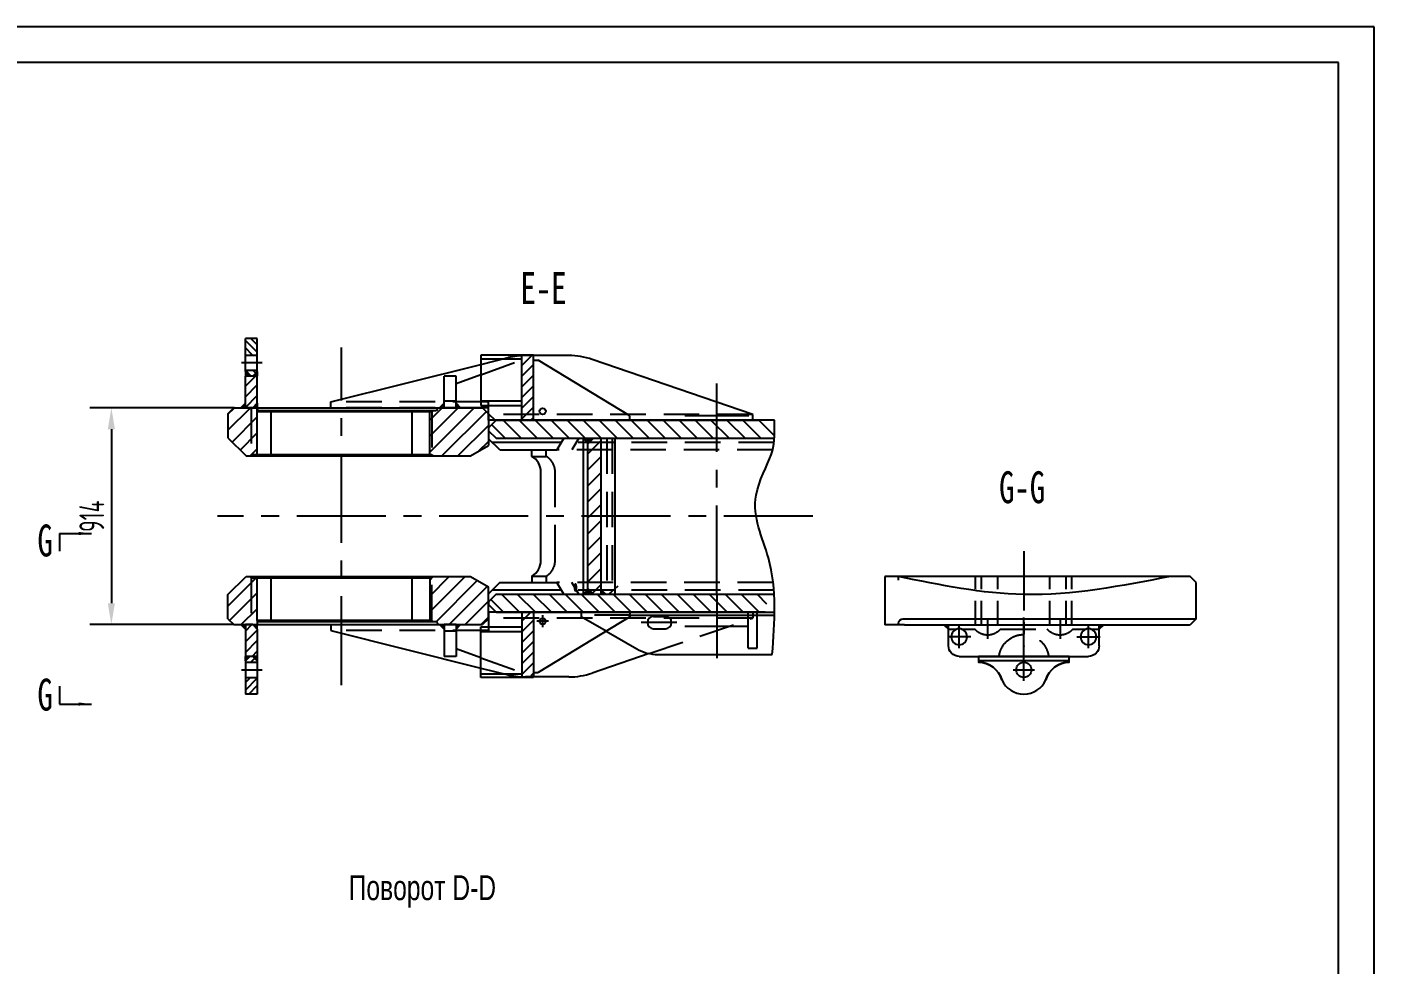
# Model space of a CAD drawing. Header units: millimetres. Extents: x 0 to 12600, y -348 to 8910.
# Drawn here: x 6923 to 12600, y 4960 to 8910 of the extents above; entities that cross this region are included whole.
import ezdxf
from ezdxf.enums import TextEntityAlignment as Align

# ---------------------------------------------------------------- set-up
doc = ezdxf.new("R2010")
doc.units = ezdxf.units.MM
doc.header["$LTSCALE"] = 300
doc.linetypes.add('F', pattern=[0.75, 0.5, -0.25])
doc.linetypes.add('G', pattern=[2, 1.25, -0.25, 0.25, -0.25])
for name, color, linetype in [('01', 7, 'Continuous'), ('02', 1, 'Continuous'), ('04', 2, 'F'), ('05', 4, 'G'), ('08', 1, 'Continuous'), ('11', 3, 'Continuous')]:
    doc.layers.add(name, color=color, linetype=linetype)
doc.styles.get("Standard").update_dxf_attribs({"font": 'isocp', "width": 0.707, "bigfont": 'intecad.shx'})
doc.dimstyles.new('INTE', dxfattribs={"dimscale": 30, "dimtxt": 3.5, "dimasz": 3, "dimexe": 3, "dimexo": 0, "dimgap": 1, "dimtad": 1, "dimdec": 3, "dimdsep": 46, "dimtxsty": 'Standard', "dimcen": 0, "dimclrd": 1, "dimclre": 1, "dimclrt": 3, "dimaunit": 1, "dimadec": 0, "dimazin": 0, "dimtfac": 1, "dimtdec": 3, "dimtmove": 0, "dimatfit": 0, "dimfxl": 1, "dimarcsym": 0})
pattern_1 = [(135, (6822.304, 5386.297), (-33.67596, -33.67596), [])]
pattern_2 = [(45, (6822.304, 5386.297), (-33.67596, 33.67596), [])]
pattern_3 = [(45, (6822.304, 5386.297), (-22.45064, 22.45064), [])]

# ---------------------------------------------------------------- blocks, each defined once
blk = doc.blocks.new('*D195')
at = {"layer": '08', "color": 1, "lineweight": -2}
for p, q in [((7797.7, 7304.6), (7189.1, 7304.6)), ((7279.1, 7214.6), (7279.1, 6480.6)), ((7795.5, 6390.6), (7189.1, 6390.6))]:
    blk.add_line(p, q, dxfattribs=at)
at = {"layer": '08', "color": 1}
for points in [[(7264.1, 7214.6), (7294.1, 7214.6), (7279.1, 7304.6)], [(7264.1, 6480.6), (7294.1, 6480.6), (7279.1, 6390.6)]]:
    blk.add_solid(points, dxfattribs=at)
at = {"layer": 'Defpoints', "color": 0}
for p in [(7797.7, 7304.6), (7279.1, 6390.6), (7795.5, 6390.6)]:
    blk.add_point(p, dxfattribs=at)
at = {"layer": '08', "color": 3, "insert": (7196.6, 6847.6), "char_height": 105, "attachment_point": 5, "rotation": 90}
blk.add_mtext('914', dxfattribs=at)
blk = doc.blocks.new('ereeeree5tturter')
at = {"layer": '02'}
h = blk.add_hatch(dxfattribs=at)
h.set_pattern_fill('ANSI31', color=256, scale=7, style=0)
h.paths.add_polyline_path([(11201.7, 7808), (11251.7, 7808), (11251.7, 7878), (11201.7, 7878)])
h.paths.add_polyline_path([(11201.7, 7744), (11201.7, 7738), (11220.7, 7719), (11232.7, 7719), (11251.7, 7738), (11251.7, 7744)])
for p, q in [((11201.7, 7738), (11201.7, 7878)), ((11201.7, 7878), (11251.7, 7878)), ((11251.7, 7738), (11251.7, 7878)), ((11251.7, 7744), (11201.7, 7744)), ((11201.7, 7738), (11220.7, 7719)), ((11232.7, 7719), (11251.7, 7738)), ((11220.7, 7719), (11232.7, 7719))]:
    blk.add_line(p, q)
at = {"layer": '01', "color": 7, "linetype": 'Continuous'}
blk.add_line((11251.7, 7808), (11201.7, 7808), dxfattribs=at)
at = {"layer": '05', "color": 4, "linetype": 'G'}
blk.add_line((11267.9, 7776), (11181.3, 7776), dxfattribs=at)
blk = doc.blocks.new('eyteyesr')
for p, q in [((2280.6, 2919.2), (2369.1, 2919.2)), ((2369.1, 2284.2), (2369.1, 2919.2)), ((2235.6, 2329.2), (2235.6, 2874.2)), ((2280.6, 2284.2), (2369.1, 2284.2))]:
    blk.add_line(p, q)
for centre in [(2318.1, 2874.2), (2318.1, 2329.2)]:
    blk.add_circle(centre, 33.5)
for centre, start, end in [((2280.6, 2874.2), 90, 180), ((2280.6, 2329.2), 180, 270)]:
    blk.add_arc(centre, 45, start, end)
at = {"layer": '04', "color": 2, "linetype": 'F'}
for p, q in [((2350.1, 2884.1), (2350.1, 2919.2)), ((2350.1, 2807.8), (2350.1, 2864.3)), ((2350.1, 2502.8), (2350.1, 2700.5)), ((2350.1, 2339.1), (2350.1, 2395.5)), ((2350.1, 2284.2), (2350.1, 2319.3))]:
    blk.add_line(p, q, dxfattribs=at)
for centre in [(2395.1, 2754.2), (2395.1, 2449.2)]:
    blk.add_arc(centre, 70, 130.0052, 229.9948, dxfattribs=at)
at = {"layer": '05'}
for p, q in [((2318.1, 2825.7), (2318.1, 2922.7)), ((2269.6, 2874.2), (2366.6, 2874.2)), ((2390, 2754.2), (2310.1, 2754.2)), ((2390, 2449.2), (2310.1, 2449.2)), ((2269.6, 2329.2), (2366.6, 2329.2)), ((2318.1, 2377.7), (2318.1, 2280.7))]:
    blk.add_line(p, q, dxfattribs=at)
at = {"layer": '05', "color": 4, "linetype": 'G'}
blk.add_line((2206.8, 2601.7), (2399.3, 2601.7), dxfattribs=at)
blk = doc.blocks.new('rwrreerrre')
at = {"layer": '02', "linetype": 'Continuous'}
for points in [[(7939.5, 5578.2), (7939.5, 5597.2), (7920.5, 5597.2)], [(8574.5, 5578.2), (8574.5, 5597.2), (8593.5, 5597.2)]]:
    blk.add_hatch(color=1, dxfattribs=at).paths.add_polyline_path(points)
at = {"ltscale": 0.666667}
for p, q in [((7531.1, 5775.2), (7556.1, 5800.2)), ((7556.1, 5800.2), (8843.1, 5800.2)), ((8785.6, 5784.2), (8785.6, 5800.2)), ((8843.1, 5800.2), (8843.1, 5597.2)), ((7531.1, 5622.2), (7531.1, 5775.2)), ((8759.8, 5597.2), (8843.1, 5597.2)), ((8784.8, 5602.2), (8784.8, 5597.2))]:
    blk.add_line(p, q, dxfattribs=at)
blk.add_arc((8764.8, 5602.2), 20, 0, 90, dxfattribs=at)
at = {"layer": '01', "ltscale": 0.666667}
for p, q in [((7531.1, 5622.2), (7556.1, 5597.2)), ((8764.8, 5622.2), (7531.1, 5622.2)), ((8759.8, 5597.2), (7556.1, 5597.2))]:
    blk.add_line(p, q, dxfattribs=at)
at = {"layer": '01', "color": 7, "linetype": 'Continuous'}
blk.add_spline([(7639.9, 5800.2), (8257.1, 5724.2), (8785.6, 5800.2)], degree=3, dxfattribs=at)
at = {"layer": '02', "color": 1, "linetype": 'Continuous'}
for p, q in [((7920.5, 5597.2), (7939.5, 5578.2)), ((8593.5, 5597.2), (8574.5, 5578.2))]:
    blk.add_line(p, q, dxfattribs=at)
at = {"layer": '04', "color": 2, "linetype": 'F', "ltscale": 0.666667}
for p, q in [((8054.1, 5597.2), (8054.1, 5800.2)), ((8079.1, 5597.2), (8079.1, 5800.2)), ((8147.4, 5597.2), (8147.4, 5800.2)), ((8366.8, 5597.2), (8366.8, 5800.2)), ((8435.1, 5597.2), (8435.1, 5800.2)), ((8460.1, 5597.2), (8460.1, 5800.2))]:
    blk.add_line(p, q, dxfattribs=at)
at = {"layer": '04', "color": 2, "linetype": 'F'}
blk.add_arc((8257.1, 5450.7), 105, 7.112, 172.888, dxfattribs=at)
at = {"layer": '05', "color": 4, "linetype": 'G', "ltscale": 0.666667}
blk.add_line((8257.1, 5907.6), (8257.1, 5505.2), dxfattribs=at)
at = {"rotation": 90}
blk.add_blockref('eyteyesr', (10858.7, 3228.1), dxfattribs=at)
blk = doc.blocks.new('*U228')
at = {"layer": '01'}
for points in [[(415, 292), (25, 292)], [(415, 5), (415, 292)]]:
    blk.add_lwpolyline(points, dxfattribs=at)
at = {"layer": '02'}
for points in [[(420, 297), (0, 297)], [(420, 0), (420, 297)]]:
    blk.add_lwpolyline(points, dxfattribs=at)

msp = doc.modelspace()

# ---------------------------------------------------------------- hatches: boundary and pattern name
at = {"layer": '02'}
h = msp.add_hatch(dxfattribs=at)
h.set_pattern_fill('ANSI31', color=256, scale=10, style=0)
h.set_pattern_definition(pattern_3)
h.paths.add_polyline_path([(9058.346, 7525.082), (9024.546, 7525.082, 0.013285722), (9008.346, 7524.6515), (9008.346, 7277.082), (9058.346, 7277.082)])
h.paths.add_polyline_path([(9058.346, 7277.082), (9008.346, 7277.082), (9008.346, 7252.082), (9058.346, 7252.082)])
h.paths.add_polyline_path([(9058.346, 7527.082), (9008.346, 7527.082), (9008.346, 7524.6515, -0.013285722), (9024.546, 7525.082), (9058.346, 7525.082)])
h = msp.add_hatch(color=256, dxfattribs=at)
h.paths.add_polyline_path([(7893.846, 7457.082), (7893.846, 7438.082), (7874.846, 7438.082)])
h.paths.add_polyline_path([(7843.846, 7457.082), (7862.846, 7438.082), (7843.846, 7438.082)])
at = {"layer": '02', "linetype": 'Continuous'}
h = msp.add_hatch(dxfattribs=at)
h.set_pattern_fill('ANSI31', color=1, scale=10, style=0)
h.set_pattern_definition(pattern_3)
h.paths.add_polyline_path([(7843.846, 7304.582), (7874.846, 7304.582), (7893.846, 7323.582), (7893.846, 7438.082), (7843.846, 7438.082)])
for points in [[(7824.846, 7304.582), (7843.846, 7304.582), (7843.846, 7323.582)], [(7893.846, 7304.582), (7893.846, 7323.582), (7874.846, 7304.582)], [(8662.546, 7304.582), (8681.546, 7304.582), (8681.546, 7323.582)], [(8750.546, 7304.582), (8731.546, 7304.582), (8731.546, 7323.582)], [(7824.846, 6390.582), (7843.846, 6390.582), (7843.846, 6371.582)], [(7893.846, 6390.582), (7893.846, 6371.582), (7874.846, 6390.582)], [(8662.546, 6390.582), (8681.546, 6390.582), (8681.546, 6371.582)], [(8750.546, 6390.582), (8731.546, 6390.582), (8731.546, 6371.582)]]:
    msp.add_hatch(color=1, dxfattribs=at).paths.add_polyline_path(points)
at = {"layer": '02'}
h = msp.add_hatch(dxfattribs=at)
h.set_pattern_fill('ANSI31', color=256, scale=15, style=0)
h.set_pattern_definition(pattern_2)
h.paths.add_polyline_path([(7868.846, 7101.582), (7846.546, 7101.582), (7770.546, 7177.582), (7770.546, 7279.582), (7795.546, 7304.582), (7868.846, 7304.582)])
h.paths.add_polyline_path([(7893.846, 7101.582), (7868.846, 7101.582), (7868.846, 7304.582), (7874.846, 7304.582), (7893.846, 7304.582)])
h.paths.add_polyline_path([(8868.546, 7174.082), (8868.546, 7145.4606), (8792.546, 7101.582), (8629.846, 7101.582), (8629.846, 7292.082), (8646.346, 7292.082, 0.414213562), (8652.846, 7298.582), (8652.846, 7304.582), (8843.546, 7304.582), (8868.546, 7279.582), (8868.546, 7252.082)])
h.paths.add_polyline_path([(8629.846, 7101.582), (8620.846, 7101.582), (8620.846, 7292.082), (8629.846, 7292.082)])
h = msp.add_hatch(dxfattribs=at)
h.set_pattern_fill('ANSI31', color=256, scale=15, angle=90, style=0)
h.set_pattern_definition(pattern_1)
h.paths.add_polyline_path([(8900.546, 7252.082), (8868.546, 7220.082), (8868.546, 7208.082), (8900.546, 7176.082), (9830.546, 7176.082), (9830.546, 7222.082, -0.298216627), (9784.7203, 7252.082)])
edge = h.paths.add_edge_path()
edge.add_arc((9830.546, 7272.082), 50, 270, 336.4218215, ccw=False)
edge.add_line((9830.546, 7222.082), (9830.546, 7176.082))
edge.add_line((9830.546, 7176.082), (10032.2576, 7176.082))
edge.add_spline(control_points=[(10032.2576, 7176.082), (10025.4597, 7201.4253), (10017.395, 7226.7536), (10009.3303, 7252.082)], knot_values=[0, 0, 0, 0, 77.178483177, 77.178483177, 77.178483177, 77.178483177], degree=3, periodic=0)
edge.add_line((10009.3303, 7252.082), (9876.3718, 7252.082))
h.paths.add_polyline_path([(9830.546, 7252.082), (9830.546, 7222.082, 0.298216627), (9876.3718, 7252.082)], flags=17)
h.paths.add_polyline_path([(9830.546, 7252.082), (9784.7203, 7252.082, 0.298216627), (9830.546, 7222.082)])
for points in [[(9286.0158, 7159.082), (9286.0158, 7176.082), (9267.0158, 7176.082)], [(9286.0158, 6536.082), (9286.0158, 6519.082), (9267.0158, 6519.082)], [(9342.1191, 6536.082), (9361.1191, 6519.082), (9342.1191, 6519.082)], [(7843.846, 6257.082), (7862.846, 6257.082), (7843.846, 6238.082)], [(7874.846, 6257.082), (7893.846, 6257.082), (7893.846, 6238.082)]]:
    msp.add_hatch(color=256, dxfattribs=at).paths.add_polyline_path(points)
h = msp.add_hatch(dxfattribs=at)
h.set_pattern_fill('ANSI31', color=256, scale=15, style=0)
h.set_pattern_definition(pattern_2)
h.paths.add_polyline_path([(9342.1191, 7127.082), (9286.0158, 7127.082), (9286.0158, 6847.582), (9342.1191, 6847.582)])
h.paths.add_polyline_path([(9342.1191, 7127.082), (9342.1191, 7159.082), (9294.0158, 7159.082), (9286.0158, 7151.082), (9286.0158, 7127.082)])
h.paths.add_polyline_path([(9342.1191, 7159.082), (9342.1191, 7176.082), (9311.0158, 7176.082), (9294.0158, 7159.082)])
h.paths.add_polyline_path([(9342.1191, 6847.582), (9286.0158, 6847.582), (9286.0158, 6568.082), (9342.1191, 6568.082)])
h.paths.add_polyline_path([(9286.0158, 6568.082), (9286.0158, 6544.082), (9294.0158, 6536.082), (9342.1191, 6536.082), (9342.1191, 6568.082)])
h.paths.add_polyline_path([(9294.0158, 6536.082), (9311.0158, 6519.082), (9342.1191, 6519.082), (9342.1191, 6536.082)])
h = msp.add_hatch(color=256, dxfattribs=at)
h.paths.add_polyline_path([(9286.0158, 7176.082), (9311.0158, 7176.082), (9294.0158, 7159.082), (9286.0158, 7159.082)])
h.paths.add_polyline_path([(9286.0158, 7159.082), (9294.0158, 7159.082), (9286.0158, 7151.082)])
h = msp.add_hatch(dxfattribs=at)
h.set_pattern_fill('ANSI31', color=256, scale=15, style=0)
h.set_pattern_definition(pattern_2)
h.paths.add_polyline_path([(7868.846, 6593.582), (7846.546, 6593.582), (7770.546, 6517.582), (7770.546, 6415.582), (7795.546, 6390.582), (7868.846, 6390.582)])
h.paths.add_polyline_path([(7893.846, 6593.582), (7868.846, 6593.582), (7868.846, 6390.582), (7874.846, 6390.582), (7893.846, 6390.582)])
h.paths.add_polyline_path([(8868.546, 6521.082), (8868.546, 6549.7034), (8792.546, 6593.582), (8629.846, 6593.582), (8629.846, 6403.082), (8646.346, 6403.082, -0.414213562), (8652.846, 6396.582), (8652.846, 6390.582), (8843.546, 6390.582), (8868.546, 6415.582), (8868.546, 6443.082)])
h.paths.add_polyline_path([(8629.846, 6593.582), (8620.846, 6593.582), (8620.846, 6403.082), (8629.846, 6403.082)])
h = msp.add_hatch(color=256, dxfattribs=at)
h.paths.add_polyline_path([(9286.0158, 6519.082), (9311.0158, 6519.082), (9294.0158, 6536.082), (9286.0158, 6536.082)])
h.paths.add_polyline_path([(9286.0158, 6536.082), (9294.0158, 6536.082), (9286.0158, 6544.082)])
h = msp.add_hatch(dxfattribs=at)
h.set_pattern_fill('ANSI31', color=256, scale=15, angle=90, style=0)
h.set_pattern_definition(pattern_1)
h.paths.add_polyline_path([(8900.546, 6519.082), (8868.546, 6487.082), (8868.546, 6475.082), (8900.546, 6443.082), (9830.546, 6443.082), (9830.546, 6519.082)])
edge = h.paths.add_edge_path()
edge.add_spline(control_points=[(10034.7959, 6443.082), (10038.283, 6468.329), (10043.2654, 6493.7804), (10046.7988, 6519.082)], knot_values=[751.026418687, 751.026418687, 751.026418687, 751.026418687, 826.24161955, 826.24161955, 826.24161955, 826.24161955], degree=3, periodic=0)
edge.add_line((10046.7988, 6519.082), (9830.546, 6519.082))
edge.add_line((9830.546, 6519.082), (9830.546, 6443.082))
edge.add_line((9830.546, 6443.082), (10034.7959, 6443.082))
h = msp.add_hatch(dxfattribs=at)
h.set_pattern_fill('ANSI31', color=256, scale=10, style=0)
h.set_pattern_definition(pattern_3)
h.paths.add_polyline_path([(9058.346, 6418.082), (9008.346, 6418.082), (9008.346, 6170.5126, 0.013285722), (9024.546, 6170.082), (9058.346, 6170.082)])
h.paths.add_polyline_path([(9058.346, 6443.082), (9008.346, 6443.082), (9008.346, 6418.082), (9058.346, 6418.082)])
h.paths.add_polyline_path([(9058.346, 6170.082), (9024.546, 6170.082, -0.013285722), (9008.346, 6170.5126), (9008.346, 6168.082), (9058.346, 6168.082)])
h = msp.add_hatch(dxfattribs=at)
h.set_pattern_fill('ANSI31', color=256, scale=10, style=0)
h.set_pattern_definition(pattern_3)
h.paths.add_polyline_path([(7843.846, 6257.082), (7893.846, 6257.082), (7893.846, 6371.582), (7874.846, 6390.582), (7843.846, 6390.582)])

# ---------------------------------------------------------------- linework, layer by layer
for p, q in [((7843.846, 7304.582), (7843.846, 7438.082)), ((7893.846, 7438.082), (7843.846, 7438.082)), ((7893.846, 7323.582), (7893.846, 7438.082)), ((8681.546, 7304.582), (8681.546, 7438.082)), ((8731.546, 7438.082), (8681.546, 7438.082)), ((8731.546, 7304.582), (8731.546, 7438.082)), ((7874.846, 7304.582), (7893.846, 7323.582)), ((7770.546, 7279.582), (7770.546, 7177.582)), ((7874.846, 7304.582), (7843.846, 7304.582)), ((8731.546, 7304.582), (8681.546, 7304.582)), ((8868.546, 7279.582), (8868.546, 7145.4606)), ((8900.546, 7252.082), (8868.546, 7220.082)), ((8868.546, 7220.082), (8868.546, 7208.082)), ((8900.546, 7252.082), (10009.3303, 7252.082)), ((7770.546, 7177.582), (7846.546, 7101.582)), ((8868.546, 7208.082), (8900.546, 7176.082)), ((8900.546, 7176.082), (10072.4769, 7176.082)), ((7846.546, 7101.582), (8792.546, 7101.582)), ((8792.546, 7101.582), (8868.546, 7145.4606)), ((7770.546, 6517.582), (7846.546, 6593.582)), ((7846.546, 6593.582), (8792.546, 6593.582)), ((8792.546, 6593.582), (8868.546, 6549.7034)), ((8868.546, 6415.582), (8868.546, 6549.7034)), ((7770.546, 6415.582), (7770.546, 6517.582)), ((8900.546, 6519.082), (8868.546, 6487.082)), ((8868.546, 6487.082), (8868.546, 6475.082)), ((8868.546, 6475.082), (8900.546, 6443.082)), ((8900.546, 6519.082), (10072.4769, 6519.082)), ((8900.546, 6443.082), (10074.1617, 6443.082)), ((9259.046, 6443.082), (10034.7959, 6443.082)), ((9464.346, 6430.082), (10073.9479, 6430.082)), ((9564.046, 6425.582), (9614.046, 6425.582)), ((7843.846, 6390.582), (7843.846, 6257.082)), ((7874.846, 6390.582), (7843.846, 6390.582)), ((7874.846, 6390.582), (7893.846, 6371.582)), ((7893.846, 6371.582), (7893.846, 6257.082)), ((8681.546, 6390.582), (8681.546, 6257.082)), ((8731.546, 6390.582), (8681.546, 6390.582)), ((8731.546, 6390.582), (8731.546, 6257.082)), ((9364.2857, 6363.3219), (9493.1371, 6288.9295)), ((9564.046, 6373.582), (9614.046, 6373.582)), ((7893.846, 6257.082), (7843.846, 6257.082)), ((8731.546, 6257.082), (8681.546, 6257.082)), ((9582.1371, 6265.082), (10063.9321, 6265.082)), ((11315.1649, 6257.082), (10933.1649, 6257.082)), ((10933.1649, 6257.082), (10933.1649, 6232.082)), ((11315.1649, 6232.082), (11315.1649, 6257.082)), ((11315.1649, 6238.082), (10933.1649, 6238.082))]:
    msp.add_line(p, q)
for points in [[(11031.3025, 6157.8853, 0.643998155), (11217.0274, 6157.8853, -0.335479078), (11315.1649, 6232.082), (11315.1649, 6238.082), (11124.1649, 6238.082), (11124.1649, 6232.082, -0.414213562), (11156.1649, 6200.082, -1), (11092.1649, 6200.082, -0.414213562), (11124.1649, 6232.082), (11124.1649, 6238.082), (10933.1649, 6238.082), (10933.1649, 6232.082, -0.335479078)], [(11031.3025, 6157.8853, 0.643998155), (11217.0274, 6157.8853, -0.335479078), (11315.1649, 6232.082), (11315.1649, 6238.082), (11124.1649, 6238.082), (11124.1649, 6232.082, -0.414213562), (11156.1649, 6200.082, -1), (11092.1649, 6200.082, -0.414213562), (11124.1649, 6232.082), (11124.1649, 6238.082), (10933.1649, 6238.082), (10933.1649, 6232.082, -0.335479078)], [(11124.1649, 6232.082), (11124.1649, 6238.082), (10933.1649, 6238.082), (10933.1649, 6232.082, -0.335479078), (11031.3025, 6157.8853, 0.643998155), (11217.0274, 6157.8853, -0.335479078), (11315.1649, 6232.082), (11315.1649, 6238.082), (11124.1649, 6238.082)], [(11092.1649, 6200.082, -0.414213562), (11124.1649, 6232.082), (11124.1649, 6238.082), (10933.1649, 6238.082), (10933.1649, 6232.082, -0.335479078), (11031.3025, 6157.8853, 0.643998155), (11217.0274, 6157.8853, -0.335479078), (11315.1649, 6232.082), (11315.1649, 6238.082), (11124.1649, 6238.082), (11124.1649, 6232.082, -0.414213562), (11156.1649, 6200.082, -1)]]:
    msp.add_lwpolyline(points, format="xyb", close=True)
msp.add_circle((11124.1649, 6200.082), 32)
for centre, radius, start, end in [((9564.046, 6399.582), 26, 90, 270), ((9614.046, 6399.582), 26, 270, 90), ((9582.1371, 6443.082), 178, 240, 270), ((10933.1649, 6130.082), 102, 15.8178985, 90), ((11315.1649, 6130.082), 102, 90, 164.1821015), ((11124.1649, 6200.082), 102, 204.4370789, 335.5629211)]:
    msp.add_arc(centre, radius, start, end)
at = {"layer": '01', "color": 7, "linetype": 'Continuous'}
for p, q in [((8836.346, 7527.082), (8836.346, 7314.082)), ((9008.346, 7527.082), (8836.346, 7527.082)), ((8836.346, 7511.5622), (9008.346, 7511.5622)), ((9008.346, 7252.082), (9008.346, 7527.082)), ((9206.546, 7525.082), (9024.546, 7525.082)), ((9058.346, 7252.082), (9058.346, 7527.082)), ((9058.346, 7252.082), (9058.346, 7506.082)), ((9058.346, 7506.082), (9077.346, 7506.082)), ((9464.346, 7271.082), (9077.346, 7506.082)), ((9981.546, 7277.082), (9305.3558, 7508.6329)), ((8203.8851, 7329.582), (8836.346, 7487.4611)), ((8203.8851, 7304.582), (8203.8851, 7329.582)), ((8731.546, 7333.082), (8681.546, 7333.082)), ((8836.346, 7334.082), (9008.346, 7334.082)), ((7893.846, 7106.582), (7893.846, 7304.582)), ((8646.346, 7292.082), (7900.346, 7292.082)), ((7951.9179, 7106.582), (7951.9179, 7287.082)), ((8546.7741, 7106.582), (8546.7741, 7287.082)), ((8620.846, 7106.582), (8620.846, 7292.082)), ((8652.846, 7298.582), (8652.846, 7304.582)), ((8836.346, 7314.082), (9008.346, 7314.082)), ((9464.346, 7252.082), (9464.346, 7271.082)), ((9981.546, 7252.082), (9981.546, 7277.082)), ((9464.346, 7252.082), (9058.346, 7252.082)), ((9051.4118, 7100.082), (9051.4118, 7127.082)), ((9089.0628, 6660.7633), (9089.0628, 7034.4008)), ((7893.846, 6408.082), (7893.846, 6593.582)), ((7951.9179, 6408.082), (7951.9179, 6588.582)), ((8546.7741, 6408.082), (8546.7741, 6588.582)), ((8620.846, 6588.582), (8620.846, 6403.082)), ((9051.4118, 6595.082), (9051.4118, 6568.082)), ((9008.346, 6443.082), (9008.346, 6168.082)), ((9464.346, 6443.082), (9058.346, 6443.082)), ((9058.346, 6443.082), (9058.346, 6189.082)), ((9058.346, 6443.082), (9058.346, 6168.082)), ((9464.346, 6424.082), (9077.346, 6189.082)), ((9096.346, 6430.082), (9096.346, 6380.082)), ((9464.346, 6443.082), (9464.346, 6424.082)), ((7893.846, 6408.082), (7893.846, 6390.582)), ((8646.346, 6403.082), (7900.346, 6403.082)), ((8203.8851, 6390.582), (8203.8851, 6365.582)), ((8203.8851, 6365.582), (8836.346, 6207.703)), ((8652.846, 6396.582), (8652.846, 6390.582)), ((8836.346, 6168.082), (8836.346, 6381.082)), ((8836.346, 6381.082), (9008.346, 6381.082)), ((8836.346, 6361.082), (9008.346, 6361.082)), ((9121.346, 6405.082), (9071.346, 6405.082)), ((9545.7327, 6268.8445), (9305.3558, 6186.5311)), ((9058.346, 6189.082), (9077.346, 6189.082)), ((8836.346, 6183.6018), (9008.346, 6183.6018)), ((9008.346, 6168.082), (8836.346, 6168.082)), ((9206.546, 6170.082), (9024.546, 6170.082))]:
    msp.add_line(p, q, dxfattribs=at)
at = {"layer": '01'}
for p, q in [((9058.346, 7527.082), (9008.346, 7527.082)), ((8836.346, 7443.9433), (8731.546, 7406.082)), ((7770.546, 7279.582), (7795.546, 7304.582)), ((7795.546, 7304.582), (8843.546, 7304.582)), ((8629.846, 7287.082), (7893.846, 7287.082)), ((8629.846, 7287.082), (8634.846, 7292.082)), ((8868.546, 7279.582), (8843.546, 7304.582)), ((8868.546, 7279.582), (8896.046, 7252.082)), ((10074.1617, 7252.082), (8868.546, 7252.082)), ((8868.546, 7252.082), (8868.546, 7174.082)), ((8915.546, 7127.082), (8868.546, 7174.082)), ((9175.2698, 7159.082), (8883.546, 7159.082)), ((9185.4601, 7176.082), (9156.0879, 7127.082)), ((9267.0158, 7176.082), (9267.0158, 6519.082)), ((9286.0158, 7176.082), (9286.0158, 6519.082)), ((9342.1191, 7176.082), (9342.1191, 6519.082)), ((9400.6561, 7176.082), (9400.6561, 6519.082)), ((7868.846, 7106.582), (7863.846, 7101.582)), ((8629.846, 7106.582), (7868.846, 7106.582)), ((8629.846, 7106.582), (8634.846, 7101.582)), ((8915.546, 7127.082), (9156.0879, 7127.082)), ((7060.2942, 6774.7058), (7060.2942, 6699.7058)), ((7868.846, 6588.582), (7863.846, 6593.582)), ((7868.846, 6588.582), (8629.846, 6588.582)), ((8629.846, 6588.582), (8634.846, 6593.582)), ((8915.546, 6568.082), (8868.546, 6521.082)), ((9175.2698, 6536.082), (8883.546, 6536.082)), ((8915.546, 6568.082), (9156.0879, 6568.082)), ((9185.4601, 6519.082), (9156.0879, 6568.082)), ((8868.546, 6443.082), (8868.546, 6521.082)), ((7770.546, 6415.582), (7795.546, 6390.582)), ((8868.546, 6415.582), (8843.546, 6390.582)), ((10034.7959, 6443.082), (8868.546, 6443.082)), ((7795.546, 6390.582), (8843.546, 6390.582)), ((8629.846, 6408.082), (7893.846, 6408.082)), ((8629.846, 6408.082), (8634.846, 6403.082)), ((8836.346, 6251.2207), (8731.546, 6289.082)), ((7060.2942, 6130.9124), (7060.2942, 6055.9124)), ((9058.346, 6168.082), (9008.346, 6168.082))]:
    msp.add_line(p, q, dxfattribs=at)
at = {"layer": '01', "color": 7, "linetype": 'Continuous'}
for centre in [(9096.346, 7290.082), (9096.346, 6405.082)]:
    msp.add_circle(centre, 13, dxfattribs=at)
for centre, radius, start, end in [((9206.546, 7220.082), 305, 71.0970231, 90), ((7900.346, 7298.582), 6.5, 180, 270), ((8646.346, 7298.582), 6.5, 270, 0), ((9012.9476, 7034.4008), 76.1152, 0, 59.6459744), ((9012.9476, 6660.7633), 76.1152, 300.3540256, 0), ((7900.346, 6396.582), 6.5, 90, 180), ((8646.346, 6396.582), 6.5, 0, 90), ((9206.546, 6475.082), 305, 270, 288.9029769)]:
    msp.add_arc(centre, radius, start, end, dxfattribs=at)
at = {"layer": '02'}
for p, q in [((7843.846, 7457.082), (7843.846, 7438.082)), ((7893.846, 7457.082), (7893.846, 7438.082)), ((9286.0158, 7159.082), (9267.0158, 7176.082)), ((9286.0158, 7176.082), (9286.0158, 7151.082)), ((9311.0158, 7176.082), (9286.0158, 7151.082)), ((7060.2942, 6774.7058), (7195.2942, 6774.7058)), ((9286.0158, 6536.082), (9267.0158, 6519.082)), ((9311.0158, 6519.082), (9286.0158, 6544.082)), ((9342.1191, 6536.082), (9361.1191, 6519.082)), ((9375.0749, 6519.082), (9414.2587, 6554.023)), ((7843.846, 6238.082), (7843.846, 6257.082)), ((7893.846, 6257.082), (7893.846, 6235.6996)), ((7060.2942, 6055.9124), (7195.2942, 6055.9124))]:
    msp.add_line(p, q, dxfattribs=at)
at = {"layer": '02', "color": 1, "linetype": 'Continuous'}
for p, q in [((7843.846, 7323.582), (7824.846, 7304.582)), ((7893.846, 7323.582), (7893.846, 7304.582)), ((8681.546, 7323.582), (8662.546, 7304.582)), ((8731.546, 7323.582), (8750.546, 7304.582)), ((10009.9926, 7250.0018), (10073.0618, 7186.8703)), ((7843.846, 6371.582), (7824.846, 6390.582)), ((7893.846, 6371.582), (7893.846, 6390.582)), ((8681.546, 6371.582), (8662.546, 6390.582)), ((8731.546, 6371.582), (8750.546, 6390.582))]:
    msp.add_line(p, q, dxfattribs=at)
at = {"layer": '02'}
for points in [[(7195.2942, 6774.7058, 0, 13.5, 0), (7141.2942, 6774.7058, 0, 0, 0)], [(7195.2942, 6055.9124, 0, 13.5, 0), (7141.2942, 6055.9124, 0, 0, 0)]]:
    msp.add_lwpolyline(points, format="xyseb", dxfattribs=at)
at = {"layer": '02', "color": 1, "linetype": 'Continuous'}
msp.add_open_spline([(10063.9321, 6265.082), (10074.8597, 6400.9782), (10092.7229, 6623.1257), (9950.9905, 6898.3442), (10079.5842, 7127.082), (10072.4769, 7176.082), (10074.1617, 7252.082)], degree=3, knots=[0, 0, 0, 0, 407.194189304, 665.634401965, 832.87335039, 1001.374199396, 1001.374199396, 1001.374199396, 1001.374199396], dxfattribs=at)
at = {"layer": '04', "color": 2, "linetype": 'F'}
for p, q in [((8836.346, 7487.4611), (8951.1687, 7516.1238)), ((8836.346, 7443.9433), (9008.346, 7506.082)), ((8868.546, 7329.582), (8203.8851, 7329.582)), ((8868.546, 7252.082), (8868.546, 7329.582)), ((7868.846, 7304.582), (7868.846, 7106.582)), ((8868.546, 7304.582), (8203.8851, 7304.582)), ((8629.846, 7287.082), (8629.846, 7106.582)), ((9981.546, 7277.082), (8868.546, 7277.082)), ((9981.546, 7252.082), (8868.546, 7252.082)), ((10071.2907, 7159.082), (9175.2698, 7159.082)), ((9249.4601, 7176.082), (9220.0879, 7127.082)), ((9367.4351, 7176.082), (9367.4351, 6519.082)), ((9389.7154, 7176.082), (9389.7154, 6519.082)), ((9051.4118, 7100.082), (9111.546, 7100.082)), ((9111.546, 7100.082), (9111.546, 7127.082)), ((10066.0514, 7127.082), (9156.0879, 7127.082)), ((9149.197, 6660.7633), (9149.197, 7034.4008)), ((7868.846, 6588.582), (7868.846, 6390.582)), ((8629.846, 6408.082), (8629.846, 6588.582)), ((9051.4118, 6595.082), (9111.546, 6595.082)), ((9111.546, 6595.082), (9111.546, 6568.082)), ((10068.1101, 6568.082), (9156.0879, 6568.082)), ((10071.2907, 6536.082), (9175.2698, 6536.082)), ((9249.4601, 6519.082), (9220.0879, 6568.082)), ((9981.546, 6443.082), (8868.546, 6443.082)), ((8868.546, 6443.082), (8868.546, 6365.582)), ((9981.546, 6418.082), (8868.546, 6418.082)), ((9259.046, 6443.082), (9259.046, 6424.082)), ((9464.346, 6430.082), (9259.046, 6430.082)), ((9364.2857, 6363.3219), (9259.046, 6424.082)), ((9545.7327, 6268.8445), (9981.546, 6418.082)), ((9962.546, 6291.082), (9962.546, 6443.082)), ((9981.546, 6443.082), (9981.546, 6418.082)), ((10000.546, 6291.082), (10000.546, 6443.082)), ((8868.546, 6365.582), (8203.8851, 6365.582)), ((8681.546, 6364.155), (8731.546, 6364.155)), ((8836.346, 6251.2207), (9008.346, 6189.082)), ((9962.546, 6291.082), (10000.546, 6291.082)), ((8836.346, 6207.703), (8951.1687, 6179.0402))]:
    msp.add_line(p, q, dxfattribs=at)
for centre, radius, start, end in [((9024.546, 7220.082), 305, 90, 103.9208608), ((9073.0819, 7034.4008), 76.1152, 0, 59.6459744), ((9073.0819, 6660.7633), 76.1152, 300.3540256, 0), ((9024.546, 6475.082), 305, 256.0791392, 270)]:
    msp.add_arc(centre, radius, start, end, dxfattribs=at)
at = {"layer": '05', "color": 4, "linetype": 'G'}
for p, q in [((8249.346, 6135.885), (8249.346, 7559.2791)), ((10235.6682, 6847.582), (7726.0861, 6847.582)), ((9661.7279, 6399.582), (9511.3548, 6399.582))]:
    msp.add_line(p, q, dxfattribs=at)
at = {"layer": '05'}
for p, q in [((9830.546, 6518.431), (9830.546, 7406.431)), ((9696.1971, 7272.082), (9964.895, 7272.082)), ((9830.546, 6518.431), (9830.546, 6249.7331)), ((9696.1971, 6384.082), (9964.895, 6384.082)), ((11124.1649, 6154.5262), (11124.1649, 6245.6378)), ((11078.6091, 6200.082), (11169.7207, 6200.082))]:
    msp.add_line(p, q, dxfattribs=at)

# ---------------------------------------------------------------- block references
at = {"layer": '01', "xscale": 30, "yscale": 30, "zscale": 30}
msp.add_blockref('*U228', (0, 0), dxfattribs=at)
at = {"layer": '01', "color": 7, "linetype": 'Continuous', "xscale": -1}
for name, p in [('ereeeree5tturter', (19095.5754, -280.9081)), ('rwrreerrre', (19381.2178, 793.3328))]:
    msp.add_blockref(name, p, dxfattribs=at)
at = {"layer": '01', "color": 7, "linetype": 'Continuous', "rotation": 180}
msp.add_blockref('ereeeree5tturter', (19095.5754, 13976.0721), dxfattribs=at)

# ---------------------------------------------------------------- texts
at = {"layer": '01', "insert": (8279.2955, 5334.3682), "char_height": 105, "attachment_point": 1}
msp.add_mtext('{\\fArial|b0|i0|c204|p34;\\C3;Поворот \\fArial|b0|i0|c0|p34;D-D}', dxfattribs=at)
at = {"layer": '02', "width": 0.605172}
msp.add_text('●', height=30, dxfattribs=at).set_placement((9225.774, 6528.582), (9243.774, 6528.582), align=Align.FIT)
at = {"layer": '11', "color": 3, "linetype": 'Continuous', "char_height": 134.4, "attachment_point": 3}
for s, insert, width in [('{\\f黑体|b0|i0|c134|p2;E-E}', (9197.1432, 7876.533), 232.570899), ('{\\f黑体|b0|i0|c134|p2;G-G}', (11213.8248, 7037.0291), 77.534), ('{\\f黑体|b0|i0|c134|p2;G}', (7032.0912, 6812.712), 77.534), ('{\\f黑体|b0|i0|c134|p2;G}', (7032.0912, 6163.0324), 77.534)]:
    msp.add_mtext(s, dxfattribs=dict(at, insert=insert, width=width))

# ---------------------------------------------------------------- dimensions: what is measured, and where the dimension line sits
at = {"layer": '08'}
dim = msp.add_linear_dim(base=(7279.1266, 6390.582), p1=(7797.6624, 7304.582), p2=(7795.546, 6390.582), angle=90, dimstyle='INTE', override={"dimdec": 0, "dimtdec": 2}, dxfattribs=at)
dim.commit()
dim.dimension.update_dxf_attribs({"geometry": '*D195', "text_midpoint": (7196.6266, 6847.582)})

doc.saveas('drawing.dxf')
